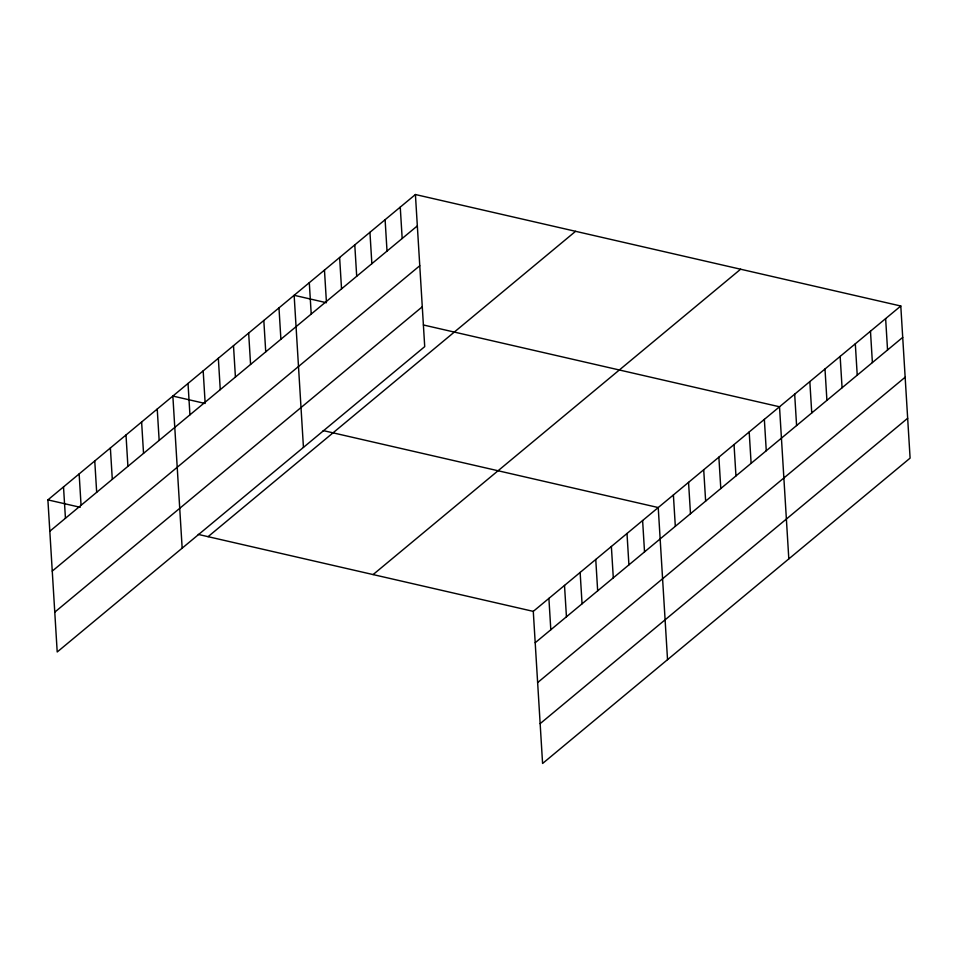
<?xml version="1.0" encoding="UTF-8"?>
<svg xmlns="http://www.w3.org/2000/svg" width="958" height="958" viewBox="0 0 958 958"><rect width="100%" height="100%" fill="white"/><g stroke="black" fill="none" stroke-linecap="round" stroke-linejoin="round"><path stroke-width="1.44" d="M415.413 194.522L424.717 346.628L57.205 651.991L47.9 499.884L415.413 194.522L900.795 306.009L910.1 458.116L542.587 763.478L533.283 611.372L900.795 306.009M49.816 531.247L417.341 225.896M52.259 571.1L419.772 265.737M54.762 612.15L422.286 306.788M208.078 536.672L575.59 231.309M373.105 574.572L740.618 269.222M535.199 642.734L902.711 337.384M537.63 682.587L905.154 377.224M540.144 723.637L907.657 418.275M326.45 302.716L294.142 295.292L303.447 447.398M423.4 324.978L779.513 406.779L788.817 558.885M205.168 403.486L172.859 396.061L182.164 548.168M323.193 430.585L658.23 507.548L667.534 659.655M47.9 499.884L80.221 507.297M198.234 534.408L533.283 611.372M885.635 318.607L887.551 349.981M870.475 331.205L872.391 362.579M855.314 343.802L857.23 375.165M840.154 356.4L842.07 387.762M824.994 368.986L826.91 400.36M809.833 381.583L811.749 412.958M794.673 394.181L796.589 425.556M764.352 419.376L766.268 450.751M749.192 431.974L751.12 463.337M734.032 444.572L735.96 475.934M718.871 457.158L720.799 488.532M703.711 469.755L705.639 501.13M688.551 482.353L690.479 513.727M673.39 494.951L675.318 526.325M642.614 520.529L644.53 551.892M626.999 533.498L628.915 564.873M611.372 546.479L613.3 577.854M595.756 559.46L597.672 590.823M580.141 572.429L582.057 603.803M564.513 585.41L566.441 616.784M548.898 598.391L550.814 629.765M400.252 207.12L402.18 238.494M385.104 219.717L387.02 251.092M369.944 232.315L371.86 263.678M354.783 244.913L356.699 276.275M339.623 257.498L341.539 288.873M324.463 270.096L326.379 301.471M309.302 282.694L311.218 314.068M278.982 307.889L280.898 339.264M263.821 320.487L265.737 351.849M248.661 333.085L250.577 364.447M233.501 345.67L235.417 377.045M218.34 358.268L220.256 389.643M203.18 370.866L205.096 402.24M188.019 383.463L189.935 414.838M157.232 409.042L159.16 440.405M141.616 422.011L143.532 453.385M126.001 434.992L127.917 466.366M110.374 447.973L112.302 479.335M94.758 460.942L96.674 492.316M79.143 473.923L81.059 505.297M63.515 486.904L65.443 518.278"/></g></svg>
